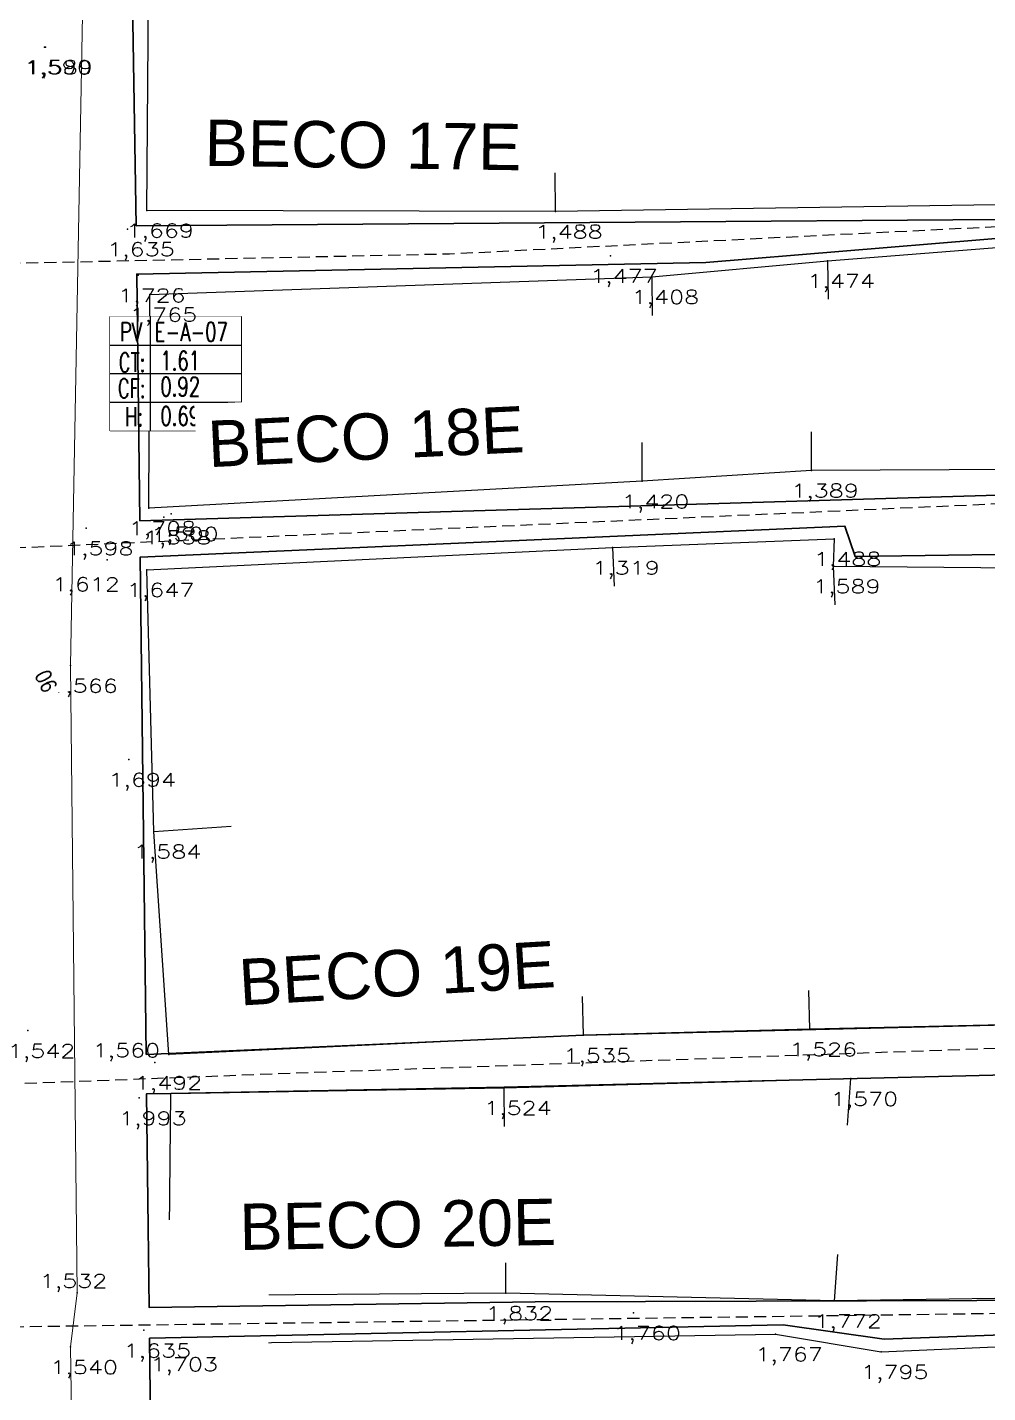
# Model space of a CAD drawing. Extents: x -160 to 364724, y -100 to 7353297.
# Drawn here: x 359278.47 to 359303.33, y 7352467.98 to 7352503.32 of the extents above; entities that cross this region are included whole.
import ezdxf
from ezdxf.enums import TextEntityAlignment as Align

# ---------------------------------------------------------------- set-up
doc = ezdxf.new("R2010")
doc.units = 0
doc.header["$LTSCALE"] = 5
for name, pattern in [('CENTER2', [1.125, 0.75, -0.125, 0.125, -0.125]), ('CONTINUO', [0]), ('DASHDOT2', [12.7, 6.35, -3.175, 0, -3.175]), ('HIDDEN2', [0.1875, 0.125, -0.0625])]:
    doc.linetypes.add(name, pattern=pattern)
for name, color, linetype in [('0-quadras', 6, 'Continuous'), ('_TG', 7, 'CONTINUO'), ('LIN-TEXTP-PV', 7, 'Continuous'), ('LT-COTAS', 7, 'CONTINUO'), ('ortofoto', 7, 'Continuous'), ('P_Eixo', 1, 'CENTER2'), ('P_Perfil_Texto_Quadro', 2, 'Continuous'), ('PS_PONTOS_IDENTIFICACAO_TXT', 7, 'Continuous'), ('ZZ-Carimbo Texto', 7, 'Continuous')]:
    doc.layers.add(name, color=color, linetype=linetype)
doc.layers.add('LT-ALINHAMENTO-PREDIAL', color=4, linetype='DASHDOT2', lineweight=25)
doc.layers.add('LT-BORDA', color=1, linetype='Continuous', lineweight=9)
doc.styles.add('C_COTA', font='romans.shx')
doc.styles.add('CARIMBO', font='arial.ttf', dxfattribs={"height": 2})
doc.styles.add('ROMANS', font='ROMANS.shx', dxfattribs={"height": 2})
doc.styles.add('simplex', font='simplex.shx', dxfattribs={"width": 0.8})
doc.styles.get("Standard").update_dxf_attribs({"font": 'arial.ttf'})
picture_1 = doc.add_image_def('image1.tif', size_in_pixel=(14710, 13573))

# ---------------------------------------------------------------- blocks, each defined once
blk = doc.blocks.new('SIMB_PONTO')
at = {"color": 0}
blk.add_point((0, 0), dxfattribs=at)
for tag in ['COTA', 'PONTO', 'DESC']:
    blk.add_attdef(tag, (0, 0), '', height=1)

msp = doc.modelspace()

# ---------------------------------------------------------------- linework, layer by layer
at = {"layer": 'LIN-TEXTP-PV'}
msp.add_lwpolyline([(359280.618, 7352495.838), (359284.005, 7352495.838), (359284.005, 7352492.878), (359280.618, 7352492.878)], close=True, dxfattribs=at)
at = {"layer": 'LT-ALINHAMENTO-PREDIAL', "color": 8, "flags": 128}
for points, elevation in [([(359281.563, 7352498.584), (359281.624, 7352506.234), (359281.787, 7352513.877), (359281.663, 7352518.749)], 1.669), ([(359281.62, 7352490.879), (359281.647, 7352496.409)], 1.708), ([(359282.133, 7352476.732), (359281.752, 7352482.507), (359281.571, 7352489.283)], 1.56), ([(359281.752, 7352482.507), (359283.748, 7352482.639)], 1.56), ([(359282.14, 7352470.485), (359282.188, 7352475.725)], 1.744), ([(359282.14, 7352470.485), (359284.14, 7352470.467)], 1.744), ([(359282.074, 7352458.161), (359282.114, 7352462.901), (359282.185, 7352469.233)], 1.717), ([(359282.185, 7352469.233), (359284.185, 7352469.215)], 1.703)]:
    msp.add_lwpolyline(points, dxfattribs=dict(at, elevation=elevation))
at = {"layer": 'LT-ALINHAMENTO-PREDIAL', "color": 8, "ltscale": 3, "flags": 128}
for points, elevation in [([(359346.136, 7352507.282), (359346.275, 7352501.394), (359340.244, 7352501.192), (359333.421, 7352501.374), (359331.939, 7352501.12), (359328.252, 7352501.102), (359325.146, 7352501.056), (359322.272, 7352501.014), (359316.316, 7352501.055), (359313.003, 7352501.164), (359312.946, 7352500.23), (359309.193, 7352500.05), (359306.313, 7352499.06), (359305.102, 7352498.755), (359292.143, 7352498.556), (359281.563, 7352498.584)], 1.876), ([(359281.647, 7352496.409), (359294.639, 7352496.866), (359299.188, 7352497.283), (359305.991, 7352497.811), (359311.059, 7352497.72), (359311.135, 7352495.681), (359318.811, 7352495.825), (359319.044, 7352499.275), (359323.152, 7352499.278), (359324.198, 7352499.243), (359324.284, 7352499.898), (359331.792, 7352500.005), (359339.84, 7352499.832), (359339.894, 7352497.617), (359338.94, 7352497.697), (359338.52, 7352494.971), (359343.918, 7352495.341), (359351.513, 7352495.019)], 1.708), ([(359292.143, 7352498.556), (359292.14, 7352499.556)], 1.488), ([(359299.188, 7352497.283), (359299.201, 7352496.283)], 1.474), ([(359294.639, 7352496.866), (359294.652, 7352495.866)], 1.408), ([(359298.771, 7352491.853), (359298.771, 7352492.853)], 1.389), ([(359294.385, 7352491.572), (359294.388, 7352492.572)], 1.42), ([(359306.942, 7352490.395), (359305.078, 7352490.624), (359305.174, 7352491.877), (359298.771, 7352491.853), (359294.385, 7352491.572), (359281.62, 7352490.879)], 1.497), ([(359281.571, 7352489.283), (359293.62, 7352489.855), (359299.357, 7352490.085), (359299.336, 7352489.376), (359305.955, 7352489.314), (359306.028, 7352483.653)], 1.56), ([(359293.62, 7352489.855), (359293.667, 7352488.856)], 1.319), ([(359299.336, 7352489.376), (359299.379, 7352488.377)], 1.56), ([(359324.149, 7352478.392), (359320.324, 7352478.236), (359314.219, 7352477.976), (359310.415, 7352477.753), (359304.544, 7352477.519), (359298.727, 7352477.386), (359292.874, 7352477.233), (359282.133, 7352476.732)], 1.387), ([(359298.727, 7352477.386), (359298.7, 7352478.386)], 1.387), ([(359292.874, 7352477.233), (359292.847, 7352478.233)], 1.387), ([(359282.188, 7352475.725), (359290.821, 7352475.871), (359299.79, 7352476.106), (359308.736, 7352476.327), (359317.856, 7352476.953), (359322.687, 7352477.223)], 1.602), ([(359290.827, 7352474.871), (359290.821, 7352475.871)], 1.524), ([(359299.702, 7352474.903), (359299.79, 7352476.106)], 1.57), ([(359290.863, 7352470.556), (359290.857, 7352471.556)], 1.832), ([(359299.369, 7352470.352), (359299.457, 7352471.555)], 1.772), ([(359323.131, 7352471.543), (359318.127, 7352471.122), (359308.847, 7352470.493), (359299.369, 7352470.352), (359290.863, 7352470.556), (359282.14, 7352470.485)], 1.844), ([(359282.185, 7352469.233), (359297.842, 7352469.494), (359300.577, 7352469.035), (359310.517, 7352469.473), (359323.234, 7352469.991)], 1.703)]:
    msp.add_lwpolyline(points, dxfattribs=dict(at, elevation=elevation))
at = {"layer": 'P_Eixo', "color": 1, "linetype": 'HIDDEN2', "ltscale": 0.5, "flags": 128}
msp.add_lwpolyline([(359277.189, 7352489.806), (359304.252, 7352491.023), (359304.577, 7352490.017), (359315.842, 7352489.96), (359333.159, 7352489.933), (359333.652, 7352489.238), (359349.223, 7352489.053)], dxfattribs=at)

# ---------------------------------------------------------------- block references
at = {"layer": '_TG', "color": 3}
ref = msp.add_blockref('SIMB_PONTO', (359278.947, 7352502.812, 1.589), dxfattribs=at)
ref.add_attrib('COTA', '1,589', dxfattribs={"layer": '0', "color": 8, "height": 0.35, "style": 'simplex', "width": 1.329114, "flags": 8}).set_placement((359278.422, 7352502.112), (359280.172, 7352502.112), align=Align.FIT)
for p in [(359278.947, 7352502.812, 1.589), (359292.143, 7352498.556, 1.488), (359281.064, 7352498.103, 1.635), (359293.567, 7352497.411, 1.477), (359299.188, 7352497.283, 1.474), (359281.347, 7352496.908, 1.726), (359294.639, 7352496.866, 1.408), (359298.771, 7352491.853, 1.389), (359294.385, 7352491.572, 1.42), (359282.01, 7352490.642, 1.538), (359282.201, 7352490.732, 1.5), (359279.997, 7352490.357, 1.598), (359299.357, 7352490.085, 1.488), (359293.62, 7352489.855, 1.319), (359299.336, 7352489.376, 1.589), (359292.874, 7352477.233, 1.535), (359298.727, 7352477.386, 1.526), (359281.776, 7352476.521, 1.492), (359290.821, 7352475.871, 1.524), (359299.79, 7352476.106, 1.57), (359290.863, 7352470.556, 1.832), (359299.369, 7352470.352, 1.772), (359294.168, 7352470.044, 1.76), (359297.842, 7352469.494, 1.767), (359300.577, 7352469.035, 1.795)]:
    msp.add_blockref('SIMB_PONTO', p, dxfattribs=at)
ref = msp.add_blockref('SIMB_PONTO', (359292.143, 7352498.556, 1.488), dxfattribs=at)
ref.add_attrib('COTA', '1,488', dxfattribs={"layer": '0', "color": 8, "height": 0.35, "style": 'simplex', "width": 1.3125, "flags": 8}).set_placement((359291.618, 7352497.856), (359293.368, 7352497.856), align=Align.FIT)
ref = msp.add_blockref('SIMB_PONTO', (359281.064, 7352498.103, 1.635), dxfattribs=at)
ref.add_attrib('COTA', '1,635', dxfattribs={"layer": '0', "color": 8, "height": 0.35, "style": 'simplex', "width": 1.3125, "flags": 8}).set_placement((359280.539, 7352497.403), (359282.289, 7352497.403), align=Align.FIT)
ref = msp.add_blockref('SIMB_PONTO', (359293.567, 7352497.411, 1.477), dxfattribs=at)
ref.add_attrib('COTA', '1,477', dxfattribs={"layer": '0', "color": 8, "height": 0.35, "style": 'simplex', "width": 1.3125, "flags": 8}).set_placement((359293.042, 7352496.711), (359294.792, 7352496.711), align=Align.FIT)
ref = msp.add_blockref('SIMB_PONTO', (359299.188, 7352497.283, 1.474), dxfattribs=at)
ref.add_attrib('COTA', '1,474', dxfattribs={"layer": '0', "color": 8, "height": 0.35, "style": 'simplex', "width": 1.296296, "flags": 8}).set_placement((359298.663, 7352496.583), (359300.413, 7352496.583), align=Align.FIT)
ref = msp.add_blockref('SIMB_PONTO', (359281.347, 7352496.908, 1.726), dxfattribs=at)
ref.add_attrib('COTA', '1,726', dxfattribs={"layer": '0', "color": 8, "height": 0.35, "style": 'simplex', "width": 1.329114, "flags": 8}).set_placement((359280.822, 7352496.208), (359282.572, 7352496.208), align=Align.FIT)
ref = msp.add_blockref('SIMB_PONTO', (359294.639, 7352496.866, 1.408), dxfattribs=at)
ref.add_attrib('COTA', '1,408', dxfattribs={"layer": '0', "color": 8, "height": 0.35, "style": 'simplex', "width": 1.3125, "flags": 8}).set_placement((359294.114, 7352496.166), (359295.864, 7352496.166), align=Align.FIT)
ref = msp.add_blockref('SIMB_PONTO', (359298.771, 7352491.853, 1.389), dxfattribs=at)
ref.add_attrib('COTA', '1,389', dxfattribs={"layer": '0', "color": 8, "height": 0.35, "style": 'simplex', "width": 1.329114, "flags": 8}).set_placement((359298.246, 7352491.153), (359299.996, 7352491.153), align=Align.FIT)
ref = msp.add_blockref('SIMB_PONTO', (359294.385, 7352491.572, 1.42), dxfattribs=at)
ref.add_attrib('COTA', '1,420', dxfattribs={"layer": '0', "color": 8, "height": 0.35, "style": 'simplex', "width": 1.3125, "flags": 8}).set_placement((359293.86, 7352490.872), (359295.61, 7352490.872), align=Align.FIT)
ref = msp.add_blockref('SIMB_PONTO', (359282.01, 7352490.642, 1.538), dxfattribs=at)
ref.add_attrib('COTA', '1,538', dxfattribs={"layer": '0', "color": 8, "height": 0.35, "style": 'simplex', "width": 1.3125, "flags": 8}).set_placement((359281.485, 7352489.942), (359283.235, 7352489.942), align=Align.FIT)
ref = msp.add_blockref('SIMB_PONTO', (359282.201, 7352490.732, 1.5), dxfattribs=at)
ref.add_attrib('COTA', '1,500', dxfattribs={"layer": '0', "color": 8, "height": 0.35, "style": 'simplex', "width": 1.3125, "flags": 8}).set_placement((359281.676, 7352490.032), (359283.426, 7352490.032), align=Align.FIT)
ref = msp.add_blockref('SIMB_PONTO', (359279.997, 7352490.357, 1.598), dxfattribs=at)
ref.add_attrib('COTA', '1,598', dxfattribs={"layer": '0', "color": 8, "height": 0.35, "style": 'simplex', "width": 1.3125, "flags": 8}).set_placement((359279.472, 7352489.657), (359281.222, 7352489.657), align=Align.FIT)
ref = msp.add_blockref('SIMB_PONTO', (359299.357, 7352490.085, 1.488), dxfattribs=at)
ref.add_attrib('COTA', '1,488', dxfattribs={"layer": '0', "color": 8, "height": 0.35, "style": 'simplex', "width": 1.3125, "flags": 8}).set_placement((359298.832, 7352489.385), (359300.582, 7352489.385), align=Align.FIT)
ref = msp.add_blockref('SIMB_PONTO', (359293.62, 7352489.855, 1.319), dxfattribs=at)
ref.add_attrib('COTA', '1,319', dxfattribs={"layer": '0', "color": 8, "height": 0.35, "style": 'simplex', "width": 1.4, "flags": 8}).set_placement((359293.095, 7352489.155), (359294.845, 7352489.155), align=Align.FIT)
ref = msp.add_blockref('SIMB_PONTO', (359299.336, 7352489.376, 1.589), dxfattribs=at)
ref.add_attrib('COTA', '1,589', dxfattribs={"layer": '0', "color": 8, "height": 0.35, "style": 'simplex', "width": 1.329114, "flags": 8}).set_placement((359298.811, 7352488.676), (359300.561, 7352488.676), align=Align.FIT)
ref = msp.add_blockref('SIMB_PONTO', (359292.874, 7352477.233, 1.535), dxfattribs=at)
ref.add_attrib('COTA', '1,535', dxfattribs={"layer": '0', "color": 8, "height": 0.35, "style": 'simplex', "width": 1.3125, "flags": 8}).set_placement((359292.349, 7352476.533), (359294.099, 7352476.533), align=Align.FIT)
ref = msp.add_blockref('SIMB_PONTO', (359298.727, 7352477.386, 1.526), dxfattribs=at)
ref.add_attrib('COTA', '1,526', dxfattribs={"layer": '0', "color": 8, "height": 0.35, "style": 'simplex', "width": 1.329114, "flags": 8}).set_placement((359298.202, 7352476.686), (359299.952, 7352476.686), align=Align.FIT)
ref = msp.add_blockref('SIMB_PONTO', (359281.776, 7352476.521, 1.492), dxfattribs=at)
ref.add_attrib('COTA', '1,492', dxfattribs={"layer": '0', "color": 8, "height": 0.35, "style": 'simplex', "width": 1.3125, "flags": 8}).set_placement((359281.251, 7352475.821), (359283.001, 7352475.821), align=Align.FIT)
ref = msp.add_blockref('SIMB_PONTO', (359290.821, 7352475.871, 1.524), dxfattribs=at)
ref.add_attrib('COTA', '1,524', dxfattribs={"layer": '0', "color": 8, "height": 0.35, "style": 'simplex', "width": 1.296296, "flags": 8}).set_placement((359290.296, 7352475.171), (359292.046, 7352475.171), align=Align.FIT)
ref = msp.add_blockref('SIMB_PONTO', (359299.79, 7352476.106, 1.57), dxfattribs=at)
ref.add_attrib('COTA', '1,570', dxfattribs={"layer": '0', "color": 8, "height": 0.35, "style": 'simplex', "width": 1.3125, "flags": 8}).set_placement((359299.265, 7352475.406), (359301.015, 7352475.406), align=Align.FIT)
ref = msp.add_blockref('SIMB_PONTO', (359290.863, 7352470.556, 1.832), dxfattribs=at)
ref.add_attrib('COTA', '1,832', dxfattribs={"layer": '0', "color": 8, "height": 0.35, "style": 'simplex', "width": 1.3125, "flags": 8}).set_placement((359290.338, 7352469.856), (359292.088, 7352469.856), align=Align.FIT)
ref = msp.add_blockref('SIMB_PONTO', (359299.369, 7352470.352, 1.772), dxfattribs=at)
ref.add_attrib('COTA', '1,772', dxfattribs={"layer": '0', "color": 8, "height": 0.35, "style": 'simplex', "width": 1.3125, "flags": 8}).set_placement((359298.844, 7352469.652), (359300.594, 7352469.652), align=Align.FIT)
ref = msp.add_blockref('SIMB_PONTO', (359294.168, 7352470.044, 1.76), dxfattribs=at)
ref.add_attrib('COTA', '1,760', dxfattribs={"layer": '0', "color": 8, "height": 0.35, "style": 'simplex', "width": 1.3125, "flags": 8}).set_placement((359293.643, 7352469.344), (359295.393, 7352469.344), align=Align.FIT)
ref = msp.add_blockref('SIMB_PONTO', (359297.842, 7352469.494, 1.767), dxfattribs=at)
ref.add_attrib('COTA', '1,767', dxfattribs={"layer": '0', "color": 8, "height": 0.35, "style": 'simplex', "width": 1.3125, "flags": 8}).set_placement((359297.317, 7352468.794), (359299.067, 7352468.794), align=Align.FIT)
ref = msp.add_blockref('SIMB_PONTO', (359300.577, 7352469.035, 1.795), dxfattribs=at)
ref.add_attrib('COTA', '1,795', dxfattribs={"layer": '0', "color": 8, "height": 0.35, "style": 'simplex', "width": 1.3125, "flags": 8}).set_placement((359300.052, 7352468.335), (359301.802, 7352468.335), align=Align.FIT)
at = {"layer": 'LT-COTAS', "color": 3}
ref = msp.add_blockref('SIMB_PONTO', (359278.917, 7352502.812, 1.59), dxfattribs=at)
ref.add_attrib('COTA', '1,590', dxfattribs={"layer": '0', "color": 8, "height": 0.35, "style": 'simplex', "width": 1.3125, "flags": 8}).set_placement((359278.392, 7352502.112), (359280.142, 7352502.112), align=Align.FIT)
msp.add_blockref('SIMB_PONTO', (359278.917, 7352502.812, 1.59), dxfattribs=at)
at = {"layer": 'LT-COTAS'}
ref = msp.add_blockref('SIMB_PONTO', (359281.563, 7352498.584, 1.669), dxfattribs=at)
ref.add_attrib('COTA', '1,669', dxfattribs={"layer": '0', "color": 8, "height": 0.35, "style": 'simplex', "width": 1.329114, "flags": 8}).set_placement((359281.038, 7352497.884), (359282.788, 7352497.884), align=Align.FIT)
for p in [(359281.563, 7352498.584, 1.669), (359281.647, 7352496.409, 1.765), (359281.62, 7352490.879, 1.708), (359280.54, 7352489.535, 1.612), (359281.571, 7352489.283, 1.647), (359279.591, 7352486.8, 1.566), (359281.098, 7352484.368, 1.694), (359281.752, 7352482.507, 1.584), (359278.491, 7352477.349, 1.542), (359278.491, 7352477.349, 1.542), (359282.133, 7352476.732, 1.56), (359281.372, 7352475.606, 1.993), (359279.76, 7352470.557, 1.532), (359279.594, 7352469.16, 1.54)]:
    msp.add_blockref('SIMB_PONTO', p, dxfattribs=at)
ref = msp.add_blockref('SIMB_PONTO', (359281.62, 7352490.879, 1.708), dxfattribs=at)
ref.add_attrib('COTA', '1,708', dxfattribs={"layer": '0', "color": 8, "height": 0.35, "style": 'simplex', "width": 1.3125, "flags": 8}).set_placement((359281.095, 7352490.179), (359282.845, 7352490.179), align=Align.FIT)
ref = msp.add_blockref('SIMB_PONTO', (359280.54, 7352489.535, 1.612), dxfattribs=at)
ref.add_attrib('COTA', '1,612', dxfattribs={"layer": '0', "color": 8, "height": 0.35, "style": 'simplex', "width": 1.381579, "flags": 8}).set_placement((359279.118, 7352488.731), (359280.868, 7352488.731), align=Align.FIT)
ref = msp.add_blockref('SIMB_PONTO', (359281.571, 7352489.283, 1.647), dxfattribs=at)
ref.add_attrib('COTA', '1,647', dxfattribs={"layer": '0', "color": 8, "height": 0.35, "style": 'simplex', "width": 1.3125, "flags": 8}).set_placement((359281.046, 7352488.583), (359282.796, 7352488.583), align=Align.FIT)
ref = msp.add_blockref('SIMB_PONTO', (359279.591, 7352486.8, 1.566), dxfattribs=at)
ref.add_attrib('COTA', '1,566', dxfattribs={"layer": '0', "color": 8, "height": 0.35, "style": 'simplex', "width": 1.329114, "flags": 8}).set_placement((359279.066, 7352486.1), (359280.816, 7352486.1), align=Align.FIT)
ref = msp.add_blockref('SIMB_PONTO', (359281.098, 7352484.368, 1.694), dxfattribs=at)
ref.add_attrib('COTA', '1,694', dxfattribs={"layer": '0', "color": 8, "height": 0.35, "style": 'simplex', "width": 1.296296, "flags": 8}).set_placement((359280.573, 7352483.668), (359282.323, 7352483.668), align=Align.FIT)
ref = msp.add_blockref('SIMB_PONTO', (359281.752, 7352482.507, 1.584), dxfattribs=at)
ref.add_attrib('COTA', '1,584', dxfattribs={"layer": '0', "color": 8, "height": 0.35, "style": 'simplex', "width": 1.296296, "flags": 8}).set_placement((359281.227, 7352481.807), (359282.977, 7352481.807), align=Align.FIT)
ref = msp.add_blockref('SIMB_PONTO', (359278.491, 7352477.349, 1.542), dxfattribs=at)
ref.add_attrib('COTA', '1,542', dxfattribs={"layer": '0', "color": 8, "height": 0.35, "style": 'simplex', "width": 1.3125, "flags": 8}).set_placement((359277.966, 7352476.649), (359279.716, 7352476.649), align=Align.FIT)
ref = msp.add_blockref('SIMB_PONTO', (359278.491, 7352477.349, 1.542), dxfattribs=at)
ref.add_attrib('COTA', '1,542', dxfattribs={"layer": '0', "color": 8, "height": 0.35, "style": 'simplex', "width": 1.3125, "flags": 8}).set_placement((359277.966, 7352476.649), (359279.716, 7352476.649), align=Align.FIT)
ref = msp.add_blockref('SIMB_PONTO', (359282.133, 7352476.732, 1.56), dxfattribs=at)
ref.add_attrib('COTA', '1,560', dxfattribs={"layer": '0', "color": 8, "height": 0.35, "style": 'simplex', "width": 1.3125, "flags": 8}).set_placement((359280.162, 7352476.666), (359281.912, 7352476.666), align=Align.FIT)
ref = msp.add_blockref('SIMB_PONTO', (359281.372, 7352475.606, 1.993), dxfattribs=at)
ref.add_attrib('COTA', '1,993', dxfattribs={"layer": '0', "color": 8, "height": 0.35, "style": 'simplex', "width": 1.3125, "flags": 8}).set_placement((359280.847, 7352474.906), (359282.597, 7352474.906), align=Align.FIT)
ref = msp.add_blockref('SIMB_PONTO', (359279.76, 7352470.557, 1.532), dxfattribs=at)
ref.add_attrib('COTA', '1,532', dxfattribs={"layer": '0', "color": 8, "height": 0.35, "style": 'simplex', "width": 1.3125, "flags": 8}).set_placement((359278.794, 7352470.694), (359280.544, 7352470.694), align=Align.FIT)
ref = msp.add_blockref('SIMB_PONTO', (359279.594, 7352469.16, 1.54), dxfattribs=at)
ref.add_attrib('COTA', '1,540', dxfattribs={"layer": '0', "color": 8, "height": 0.35, "style": 'simplex', "width": 1.3125, "flags": 8}).set_placement((359279.069, 7352468.46), (359280.819, 7352468.46), align=Align.FIT)

# ---------------------------------------------------------------- next in the draw order: wipeouts: each hides what was drawn before it
msp.add_wipeout([(359284.614, 7352457.01), (359284.736, 7352472.43), (359281.292, 7352472.457), (359281.17, 7352457.037)]).dxf.layer = 'P_Perfil_Texto_Quadro'

# ---------------------------------------------------------------- next in the draw order: linework, layer by layer
at = {"layer": '0-quadras', "color": 5, "lineweight": 30, "ltscale": 0.3}
msp.add_lwpolyline([(359298.038, 7352469.733), (359300.654, 7352469.364), (359323.482, 7352470.198), (359323.941, 7352463.453), (359342.346, 7352465.33), (359364.999, 7352462.698), (359364.868, 7352459.464), (359371.557, 7352458.94), (359371.382, 7352452.865), (359358.261, 7352454.452), (359343.466, 7352457.173), (359342.542, 7352456.215), (359315.267, 7352456.352), (359315.078, 7352456.968), (359281.776, 7352457.92), (359281.637, 7352469.387)], close=True, dxfattribs=at)
at = {"layer": 'LT-BORDA', "elevation": 1.352, "flags": 128}
msp.add_lwpolyline([(359297.19, 7352350.875), (359288.954, 7352366.885), (359288.04, 7352369.045), (359282.381, 7352387.367), (359281.365, 7352398.313), (359281.092, 7352411.519), (359280.067, 7352437.521), (359279.594, 7352469.16), (359279.76, 7352470.557), (359279.591, 7352486.8), (359279.955, 7352506.465), (359279.958, 7352522.42), (359279.236, 7352534.153)], dxfattribs=at)
at = {"layer": 'P_Eixo', "color": 1, "linetype": 'HIDDEN2', "ltscale": 0.5, "flags": 128}
msp.add_lwpolyline([(359277.599, 7352469.678), (359298.89, 7352469.968), (359313.16, 7352470.161), (359323.102, 7352470.751)], dxfattribs=at)

# ---------------------------------------------------------------- next in the draw order: block references
at = {"layer": '_TG', "color": 3}
ref = msp.add_blockref('SIMB_PONTO', (359281.489, 7352469.591, 1.635), dxfattribs=at)
ref.add_attrib('COTA', '1,635', dxfattribs={"layer": '0', "color": 8, "height": 0.35, "style": 'simplex', "width": 1.3125, "flags": 8}).set_placement((359280.964, 7352468.891), (359282.714, 7352468.891), align=Align.FIT)
msp.add_blockref('SIMB_PONTO', (359281.489, 7352469.591, 1.635), dxfattribs=at)
at = {"layer": 'LT-COTAS'}
ref = msp.add_blockref('SIMB_PONTO', (359282.185, 7352469.233, 1.703), dxfattribs=at)
ref.add_attrib('COTA', '1,703', dxfattribs={"layer": '0', "color": 8, "height": 0.35, "style": 'simplex', "width": 1.3125, "flags": 8}).set_placement((359281.66, 7352468.533), (359283.41, 7352468.533), align=Align.FIT)
msp.add_blockref('SIMB_PONTO', (359282.185, 7352469.233, 1.703), dxfattribs=at)

# ---------------------------------------------------------------- next in the draw order: wipeouts: each hides what was drawn before it
msp.add_wipeout([(359280.618, 7352495.838), (359280.618, 7352492.878), (359284.005, 7352492.878), (359284.005, 7352495.838)]).dxf.layer = 'LIN-TEXTP-PV'
at = {"linetype": 'Continuous', "ltscale": 4}
for points in [[(359282.753, 7352499.303), (359291.578, 7352499.177), (359291.608, 7352501.259), (359282.782, 7352501.385)], [(359283.714, 7352477.541), (359292.526, 7352478.058), (359292.404, 7352480.136), (359283.592, 7352479.619)], [(359283.683, 7352471.223), (359292.509, 7352471.367), (359292.475, 7352473.448), (359283.649, 7352473.304)]]:
    msp.add_wipeout(points, dxfattribs=at).dxf.layer = 'ZZ-Carimbo Texto'

# ---------------------------------------------------------------- next in the draw order: linework, layer by layer
at = {"layer": '0-quadras', "color": 5, "lineweight": 30, "ltscale": 0.3}
msp.add_lwpolyline([(359292.414, 7352518.246), (359306.2, 7352516.724), (359312.448, 7352515.881), (359326.249, 7352514.82), (359326.842, 7352515.881), (359343.872, 7352514.723), (359343.434, 7352507.854), (359346.345, 7352507.411), (359346.579, 7352501.172), (359337.86, 7352500.75), (359332.948, 7352500.876), (359313.206, 7352500.624), (359313.181, 7352500.025), (359309.293, 7352499.852), (359304.774, 7352498.357), (359281.293, 7352498.185), (359281.08, 7352510.883), (359281.158, 7352518.944)], close=True, dxfattribs=at)
at = {"layer": 'LIN-TEXTP-PV'}
for p, q in [((359281.653, 7352495.838), (359281.653, 7352492.878)), ((359280.618, 7352495.098), (359284.005, 7352495.098)), ((359280.618, 7352494.358), (359284.005, 7352494.358)), ((359280.618, 7352493.618), (359284.005, 7352493.618))]:
    msp.add_line(p, q, dxfattribs=at)
at = {"layer": 'P_Eixo', "color": 1, "linetype": 'HIDDEN2', "ltscale": 0.5, "flags": 128}
msp.add_lwpolyline([(359277.038, 7352497.197), (359289.402, 7352497.461), (359305.775, 7352498.277), (359316.185, 7352500.515), (359339.752, 7352500.442), (359347.126, 7352500.707)], dxfattribs=at)

# ---------------------------------------------------------------- next in the draw order: block references
at = {"layer": 'LT-COTAS'}
ref = msp.add_blockref('SIMB_PONTO', (359281.647, 7352496.409, 1.765), dxfattribs=at)
ref.add_attrib('COTA', '1,765', dxfattribs={"layer": '0', "color": 8, "height": 0.35, "style": 'simplex', "width": 1.3125, "flags": 8}).set_placement((359281.122, 7352495.709), (359282.872, 7352495.709), align=Align.FIT)

# ---------------------------------------------------------------- next in the draw order: texts
at = {"layer": 'LIN-TEXTP-PV', "style": 'C_COTA', "width": 0.7}
for s, p in [('PV', (359280.867, 7352495.196)), ('E-A-07', (359281.77, 7352495.196)), ('CT:', (359280.838, 7352494.403)), ('1.61', (359281.917, 7352494.449)), ('CF:', (359280.814, 7352493.733)), ('0.92', (359281.917, 7352493.779)), ('H:', (359281.001, 7352493.002)), ('0.69', (359281.917, 7352493.018))]:
    msp.add_text(s, height=0.49, dxfattribs=at).set_placement(p)
at = {"layer": 'ZZ-Carimbo Texto', "linetype": 'Continuous', "ltscale": 4, "style": 'CARIMBO'}
msp.add_text('BECO 17E', height=1.2, rotation=359.1822, dxfattribs=at).set_placement((359287.164, 7352500.281), align=Align.MIDDLE_CENTER)

# ---------------------------------------------------------------- next in the draw order: wipeouts: each hides what was drawn before it
at = {"linetype": 'Continuous', "ltscale": 4}
for points in [[(359283.714, 7352477.541), (359292.526, 7352478.058), (359292.404, 7352480.136), (359283.592, 7352479.619)], [(359283.683, 7352471.223), (359292.509, 7352471.367), (359292.475, 7352473.448), (359283.649, 7352473.304)]]:
    msp.add_wipeout(points, dxfattribs=at).dxf.layer = 'ZZ-Carimbo Texto'

# ---------------------------------------------------------------- next in the draw order: linework, layer by layer
at = {"layer": '0-quadras', "color": 5, "lineweight": 30, "ltscale": 0.3}
msp.add_lwpolyline([(359339.117, 7352470.652), (359323.634, 7352470.801), (359322.998, 7352471.169), (359308.773, 7352470.379), (359291.621, 7352470.324), (359281.628, 7352470.179), (359281.562, 7352475.715), (359282.188, 7352475.725), (359290.821, 7352475.884), (359308.736, 7352476.327), (359322.687, 7352477.223), (359322.642, 7352478.323), (359314.219, 7352477.976), (359304.544, 7352477.519), (359292.874, 7352477.233), (359281.55, 7352476.732), (359281.396, 7352489.61), (359299.632, 7352490.413), (359299.901, 7352489.625), (359305.955, 7352489.709), (359306.028, 7352483.653)], dxfattribs=at)
at = {"layer": 'P_Eixo', "color": 1, "linetype": 'HIDDEN2', "ltscale": 0.5, "flags": 128}
msp.add_lwpolyline([(359277.471, 7352475.951), (359285.332, 7352476.251), (359310.366, 7352477.137), (359322.668, 7352477.677)], dxfattribs=at)

# ---------------------------------------------------------------- next in the draw order: wipeouts: each hides what was drawn before it
at = {"linetype": 'Continuous', "ltscale": 4}
msp.add_wipeout([(359282.897, 7352491.481), (359291.714, 7352491.902), (359291.615, 7352493.981), (359282.798, 7352493.561)], dxfattribs=at).dxf.layer = 'ZZ-Carimbo Texto'

# ---------------------------------------------------------------- next in the draw order: wipeouts: each hides what was drawn before it
msp.add_wipeout([(359282.897, 7352491.481), (359291.714, 7352491.902), (359291.615, 7352493.981), (359282.798, 7352493.561)], dxfattribs=at).dxf.layer = 'ZZ-Carimbo Texto'

# ---------------------------------------------------------------- next in the draw order: linework, layer by layer
at = {"layer": '0-quadras', "color": 5, "lineweight": 30, "ltscale": 0.3}
msp.add_lwpolyline([(359296.039, 7352497.24), (359306.679, 7352498.114), (359318.517, 7352498.41), (359319.016, 7352500.006), (359341.116, 7352500.124), (359340.248, 7352495.647), (359351.516, 7352495.631), (359360.283, 7352494.415), (359358.783, 7352489.798), (359351.801, 7352490.666), (359348.514, 7352489.381), (359344.794, 7352489.498), (359333.874, 7352489.499), (359333.574, 7352490.283), (359315.199, 7352490.132), (359304.838, 7352490.332), (359304.738, 7352491.25), (359281.387, 7352490.55), (359281.308, 7352496.936)], close=True, dxfattribs=at)

# ---------------------------------------------------------------- next in the draw order: pictures from other files: only their frames are drawn
image = msp.add_image(picture_1, insert=(359073.892, 7352258.636), size_in_units=(734.398, 677.634), dxfattribs=dict(fade=70))
image.dxf.flags = 14

# ---------------------------------------------------------------- next in the draw order: wipeouts: each hides what was drawn before it
for points, layer in [([(359278.476, 7352486.604), (359278.831, 7352485.889), (359279.44, 7352486.191), (359279.085, 7352486.906)], 'PS_PONTOS_IDENTIFICACAO_TXT'), ([(359282.897, 7352491.481), (359291.714, 7352491.902), (359291.615, 7352493.981), (359282.798, 7352493.561)], 'ZZ-Carimbo Texto'), ([(359283.714, 7352477.541), (359292.526, 7352478.058), (359292.404, 7352480.136), (359283.592, 7352479.619)], 'ZZ-Carimbo Texto'), ([(359283.683, 7352471.223), (359292.509, 7352471.367), (359292.475, 7352473.448), (359283.649, 7352473.304)], 'ZZ-Carimbo Texto')]:
    msp.add_wipeout(points).dxf.layer = layer

# ---------------------------------------------------------------- next in the draw order: texts
at = {"layer": 'PS_PONTOS_IDENTIFICACAO_TXT', "style": 'ROMANS', "width": 0.8}
msp.add_text('06', height=0.4, rotation=296.3703, dxfattribs=at).set_placement((359278.779, 7352486.309), align=Align.CENTER)
at = {"layer": 'ZZ-Carimbo Texto', "linetype": 'Continuous', "ltscale": 4, "style": 'CARIMBO'}
for s, rotation, p in [('BECO 18E', 2.7301, (359287.24, 7352492.73)), ('BECO 19E', 3.3593, (359288.043, 7352478.837)), ('BECO 20E', 0.9353, (359288.063, 7352472.335))]:
    msp.add_text(s, height=1.2, rotation=rotation, dxfattribs=at).set_placement(p, align=Align.MIDDLE_CENTER)

# ---------------------------------------------------------------- next in the draw order: pictures from other files: only their frames are drawn
at = {"layer": 'ortofoto'}
image = msp.add_image(picture_1, insert=(359073.892, 7352258.636), size_in_units=(734.398, 677.634), dxfattribs=dict(at, fade=29))
image.dxf.flags = 14

doc.saveas('drawing.dxf')
